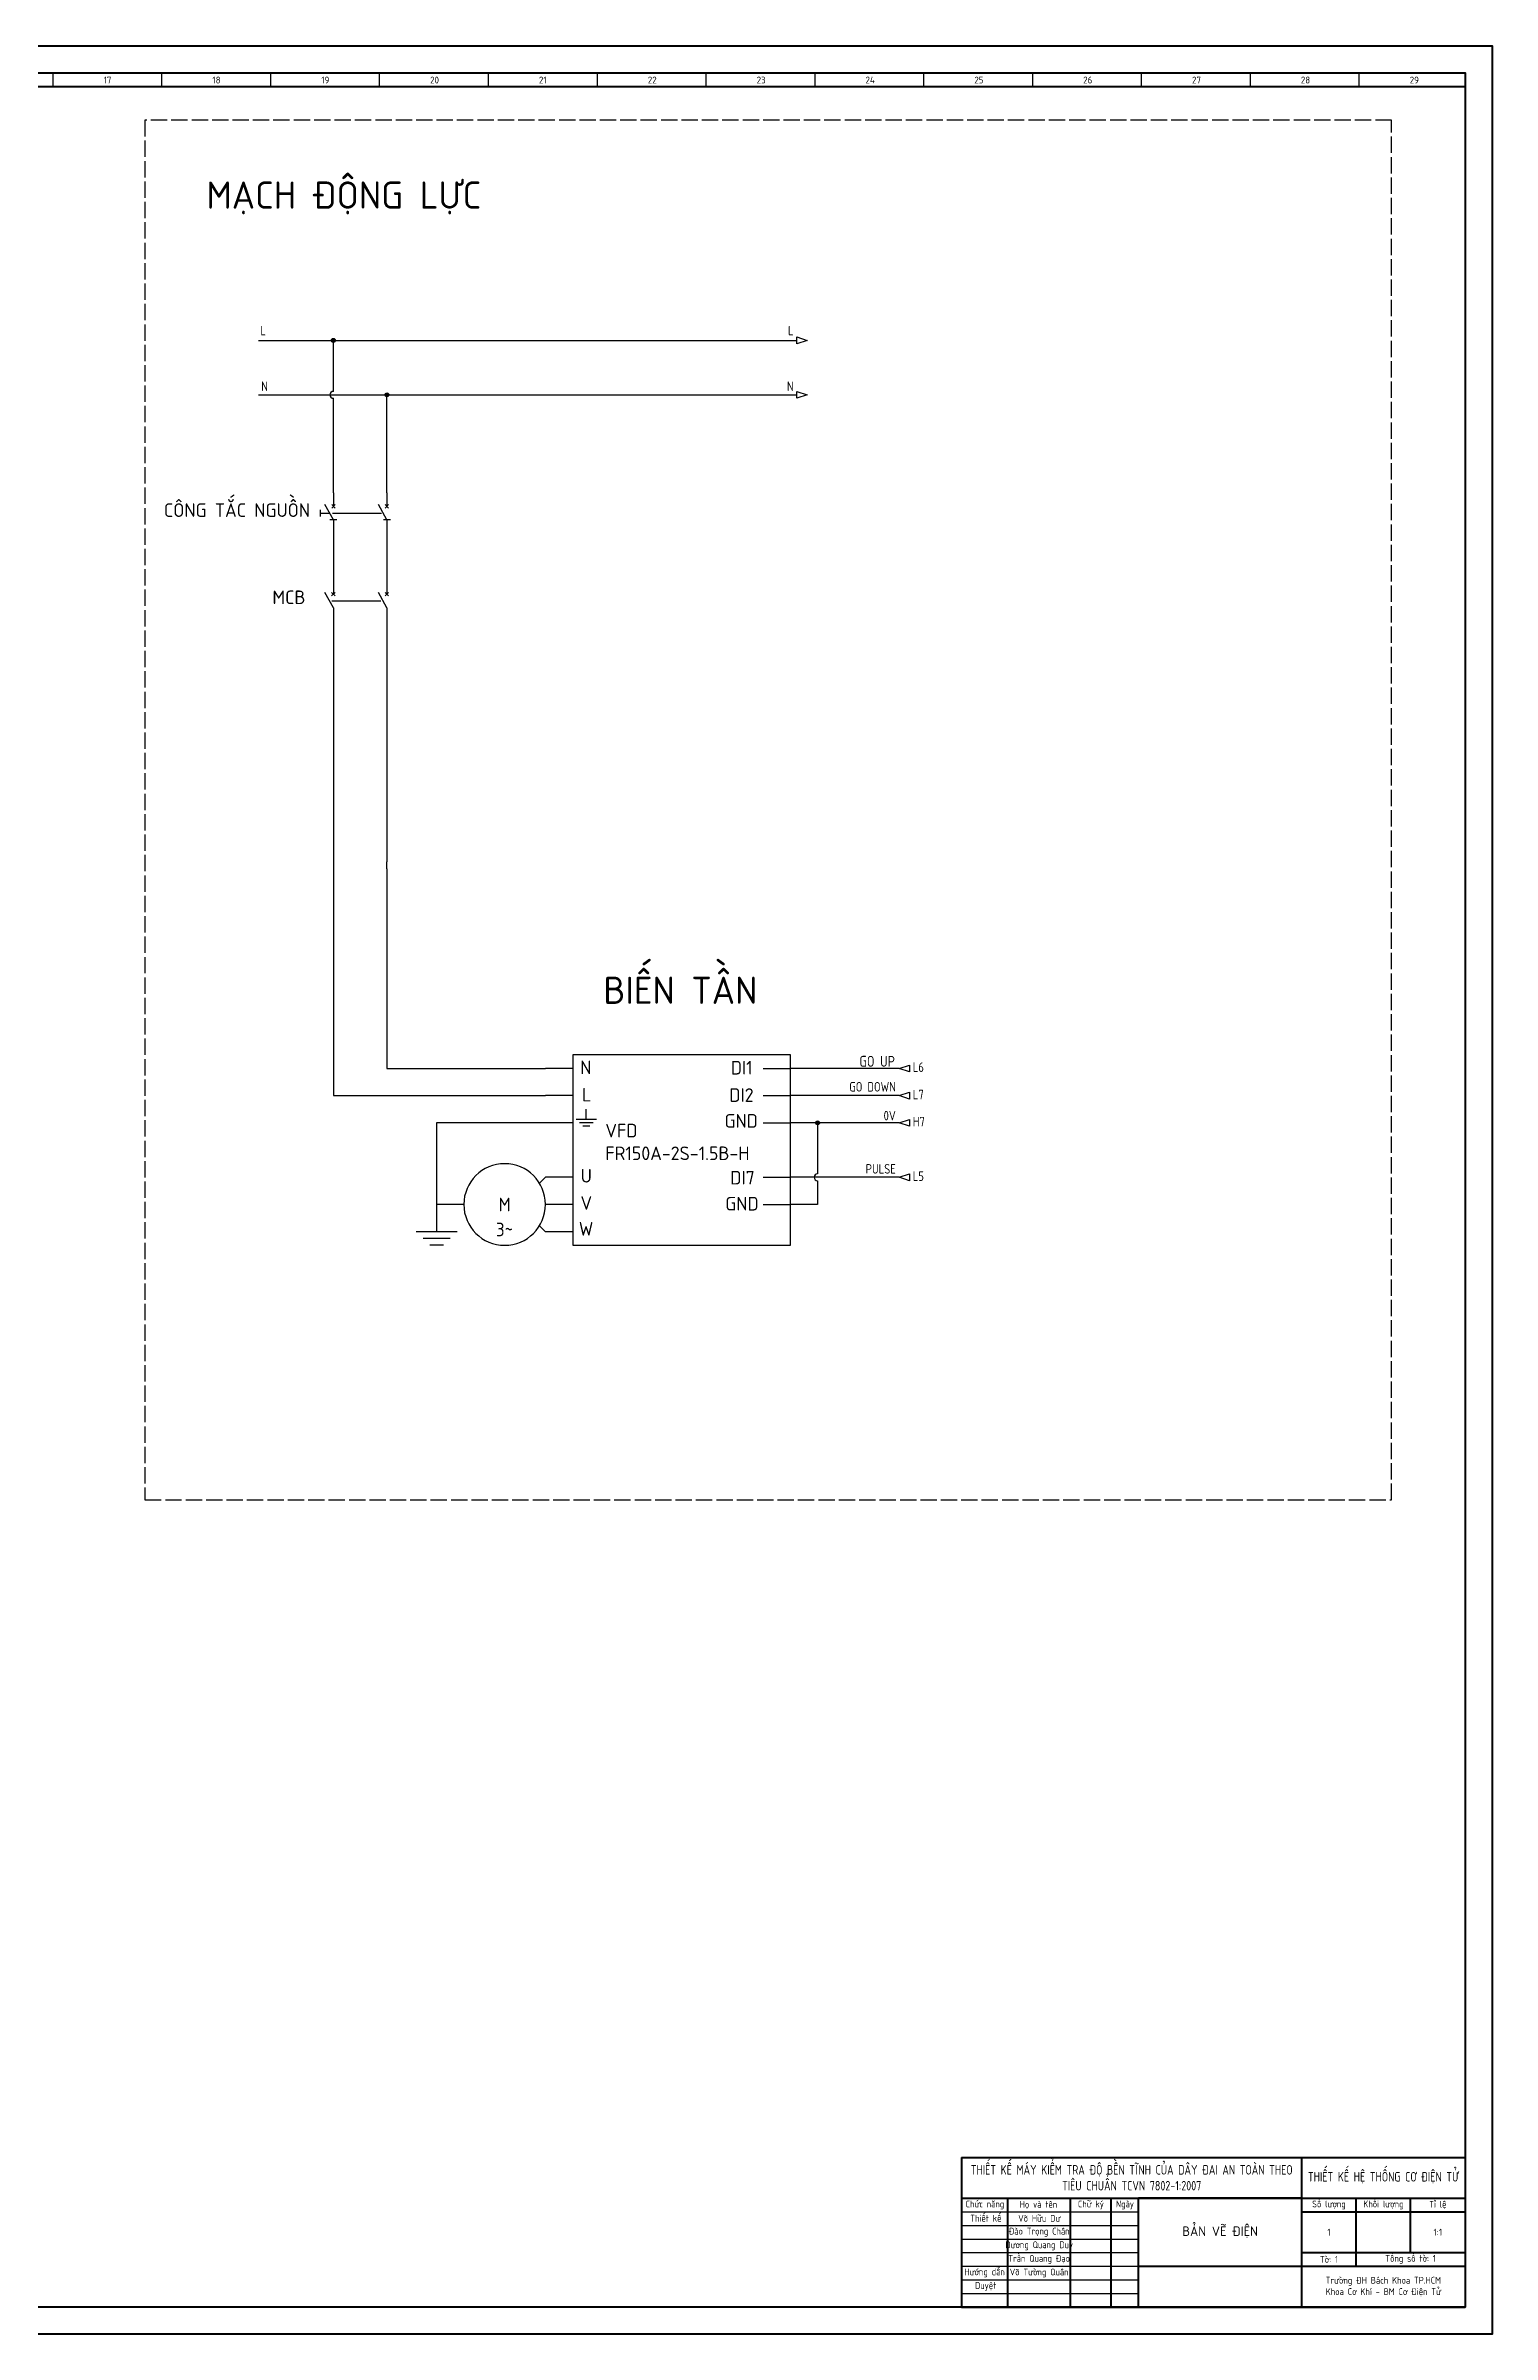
# Model space of a CAD drawing. Header units: inches. Extents: x 101 to 1290, y 110 to 951.
# Drawn here: x 758 to 1290, y 110 to 951 of the extents above; entities that cross this region are included whole.
import ezdxf
from ezdxf.enums import TextEntityAlignment as Align

# ---------------------------------------------------------------- set-up
doc = ezdxf.new("R2010")
doc.units = ezdxf.units.IN
doc.header["$MEASUREMENT"] = 0
doc.linetypes.add('AM_ISO02W050', pattern=[7.5, 6, -1.5])
for name, color, linetype, lineweight in [('AM_0', 7, 'Continuous', 50), ('AM_3', 6, 'AM_ISO02W050', 25), ('AM_4', 3, 'Continuous', 25), ('Chữ', 2, 'Continuous', 25), ('HARDNESS', 2, 'Continuous', 50), ('net co ban', 7, 'Continuous', 50), ('Net manh', 5, 'Continuous', 25), ('Net_dam', 7, 'Continuous', 50), ('Nét đậm', 1, 'Continuous', 25), ('SLIM', 3, 'Continuous', 25)]:
    doc.layers.add(name, color=color, linetype=linetype, lineweight=lineweight)
for name, color, linetype in [('LINK', 9, 'Continuous'), ('MISC', 7, 'Continuous'), ('Net_dut', 6, 'AM_ISO02W050'), ('SYMS', 7, 'Continuous'), ('WIREFIXED', 7, 'Continuous'), ('WIREREF', 52, 'Continuous'), ('WIREREF_DEST', 52, 'Continuous'), ('XREF', 7, 'Continuous'), ('YEL_14_THHN', 2, 'Continuous')]:
    doc.layers.add(name, color=color, linetype=linetype)
doc.styles.get("Standard").update_dxf_attribs({"font": 'arial.ttf'})
doc.styles.add('TCVN', font='tcvn7284-2003r.ttf')
doc.styles.add('TCVN7284', font='tcvn7284-2003i.ttf', dxfattribs={"height": 3.5})
doc.styles.add('WD_IEC', font='ISOCP2.shx', dxfattribs={"width": 0.9, "height": 3.5})

# ---------------------------------------------------------------- blocks, each defined once
blk = doc.blocks.new('WD_WNH')
at = {"linetype": 'Continuous', "style": 'WD_IEC', "width": 0.8}
blk.add_attdef('WIRENO', text='', height=2.5, dxfattribs=at).set_placement((0, 0.75), align=Align.CENTER)
at = {"style": 'WD_IEC', "flags": 1}
for tag, p in [('W08USER', (0, 0.375)), ('W04USER', (0, 0.875)), ('W05USER', (0, 0.75)), ('W09USER', (0, 0.25)), ('W03USER', (0, 1)), ('W06USER', (0, 0.625)), ('W07USER', (0, 0.5)), ('W02USER', (0, 1.125)), ('W01USER', (0, 1.25)), ('W10USER', (0, 0.125))]:
    blk.add_attdef(tag, text='', height=0.08, dxfattribs=at).set_placement(p, align=Align.CENTER)
blk = doc.blocks.new('VCB1')
for p, q in [((0, -2.5), (-3.12, 3.12)), ((0.62, 1.88), (-0.62, 3.12)), ((-0.62, 1.88), (0.62, 3.12)), ((0, 7.5), (0, 2.5)), ((0, -2.5), (0, -7.5))]:
    blk.add_line(p, q)
at = {"style": 'WD_IEC'}
for tag, p in [('TAG1', (-8, -1.75)), ('INST', (-8, 5.25)), ('LOC', (-8, 1.75)), ('RATING1', (-8, -6.35)), ('DESC2', (-8, -17.85)), ('DESC1', (-8, -14.35)), ('DESC3', (-8, -21.35))]:
    blk.add_attdef(tag, text='', height=2.5, dxfattribs=at).set_placement(p, align=Align.RIGHT)
blk.add_attdef('TERM01', text='', height=2, rotation=90, dxfattribs=at).set_placement((-1, 7.5), align=Align.RIGHT)
blk.add_attdef('TERM02', (-1, -7.5), '', height=2, rotation=90, dxfattribs=at)
at = {"style": 'WD_IEC', "flags": 1}
for tag, p, height in [('X4LINK', (-2, 0), 0.32), ('X1LINK', (-0.5, 0), 0.32), ('X2TERM01', (0, 7.5), 0.32), ('MFG', (2.75, 6.5), 1.5), ('CAT', (2.75, 4), 1.5), ('X8TERM02', (0, -7.5), 0.32), ('ASSYCODE', (1, -9), 1), ('FAMILY', (1, -10.5), 1), ('CATDESC', (1, -12), 1), ('CONTACT', (1, -13.5), 1), ('COMMON', (2.25, -14.75), 1)]:
    blk.add_attdef(tag, p, '', height=height, dxfattribs=at)
at = {"lineweight": 15, "style": 'WD_IEC'}
blk.add_attdef('XREF', text='', height=2.5, dxfattribs=at).set_placement((-8, -10.35), align=Align.RIGHT)
blk = doc.blocks.new('VCB2')
for p, q in [((0, -2.5), (-3.12, 3.12)), ((0.62, 1.88), (-0.62, 3.12)), ((-0.62, 1.88), (0.62, 3.12)), ((0, 7.5), (0, 2.5)), ((0, -2.5), (0, -7.5))]:
    blk.add_line(p, q)
at = {"style": 'WD_IEC'}
for tag, p in [('INST', (-8, 2.65)), ('LOC', (-8, -0.35)), ('TAG2', (-8, -3.35)), ('DESC2', (-8, -16.35)), ('DESC1', (-8, -13.35)), ('DESC3', (-8, -19.35))]:
    blk.add_attdef(tag, text='', height=2.5, dxfattribs=at).set_placement(p, align=Align.RIGHT)
blk.add_attdef('TERM01', text='', height=2, rotation=90, dxfattribs=at).set_placement((-1, 7.5), align=Align.RIGHT)
blk.add_attdef('TERM02', (-1, -7.5), '', height=2, rotation=90, dxfattribs=at)
at = {"style": 'WD_IEC', "flags": 1}
for tag, p, height in [('X4LINK', (-2.5, 0), 0.32), ('X1LINK', (-0.5, 0), 0.32), ('X2TERM01', (0, 7.5), 0.32), ('X8TERM02', (0, -7.5), 0.32), ('FAMILY', (1, -10.5), 1), ('CONTACT', (1, -13.5), 1)]:
    blk.add_attdef(tag, p, '', height=height, dxfattribs=at)
blk.add_attdef('RATING1', text='', height=2.5, dxfattribs=at).set_placement((-8, -6.35), align=Align.RIGHT)
at = {"lineweight": 15, "style": 'WD_IEC'}
blk.add_attdef('XREF', text='', height=2.5, dxfattribs=at).set_placement((-8, -10.35), align=Align.RIGHT)
blk = doc.blocks.new('WDDOT')
for radius in [0.72, 0.449, 0.223]:
    blk.add_circle((0, 0), radius)
blk = doc.blocks.new('VCB11Q53')
for p, q in [((-4.84, 1.25), (-4.84, -1.25)), ((0, -2.5), (-3.12, 3.13)), ((0.62, 1.88), (-0.62, 3.13)), ((-0.62, 1.88), (0.62, 3.13)), ((0, 7.5), (0, 2.5)), ((-4.84, 0), (-1.4, 0)), ((1.25, -2.5), (-1.25, -2.5)), ((0, -2.5), (0, -7.5))]:
    blk.add_line(p, q)
at = {"style": 'WD_IEC'}
for tag, p in [('INST', (-8, 9.54)), ('LOC', (-8, 6.54)), ('TAG1', (-8, 3.54)), ('RATING1', (-8, -6.35)), ('DESC3', (-8, -18.35)), ('DESC2', (-8, -15.35)), ('DESC1', (-8, -12.35))]:
    blk.add_attdef(tag, text='', height=2.5, dxfattribs=at).set_placement(p, align=Align.RIGHT)
at = {"style": 'WD_IEC', "flags": 1}
for tag, p, height in [('X4LINK', (-5, 0), 0.32), ('X2TERM01', (0, 7.5), 0.32), ('X1LINK', (0, 0), 0.32), ('MFG', (2.75, 6.5), 1.5), ('CAT', (2.75, 4), 1.5), ('X8TERM02', (0, -7.5), 0.32), ('ASSYCODE', (1, -9), 1), ('FAMILY', (1, -10.5), 1), ('CATDESC', (1, -12), 1), ('CONTACT', (1, -13.5), 1), ('COMMON', (2.25, -14.75), 1)]:
    blk.add_attdef(tag, p, '', height=height, dxfattribs=at)
at = {"style": 'WD_IEC'}
blk.add_attdef('TERM01', text='', height=2, rotation=90, dxfattribs=at).set_placement((-1, 7.5), align=Align.RIGHT)
blk.add_attdef('TERM02', (-1, -7.5), '', height=2, rotation=90, dxfattribs=at)
at = {"lineweight": 15, "style": 'WD_IEC'}
blk.add_attdef('XREF', text='', height=2.5, dxfattribs=at).set_placement((-8, -9.35), align=Align.RIGHT)
blk = doc.blocks.new('VCB21Q53')
for p, q in [((0, -2.5), (-3.12, 3.13)), ((0.62, 1.88), (-0.62, 3.13)), ((-0.62, 1.88), (0.62, 3.13)), ((0, 7.5), (0, 2.5)), ((1.25, -2.5), (-1.25, -2.5)), ((0, -2.5), (0, -7.5))]:
    blk.add_line(p, q)
at = {"style": 'WD_IEC'}
for tag, p in [('INST', (-8, 7.69)), ('TAG2', (-8, 1.69)), ('LOC', (-8, 4.69)), ('DESC3', (-8, -18.35)), ('DESC2', (-8, -15.35)), ('DESC1', (-8, -12.35))]:
    blk.add_attdef(tag, text='', height=2.5, dxfattribs=at).set_placement(p, align=Align.RIGHT)
blk.add_attdef('TERM01', text='', height=2, rotation=90, dxfattribs=at).set_placement((-1, 7.5), align=Align.RIGHT)
blk.add_attdef('TERM02', (-1, -7.5), '', height=2, rotation=90, dxfattribs=at)
at = {"style": 'WD_IEC', "flags": 1}
for tag, p, height in [('X4LINK', (-2, 0), 0.32), ('X1LINK', (-0.5, 0), 0.32), ('X2TERM01', (0, 7.5), 0.32), ('X8TERM02', (0, -7.5), 0.32), ('FAMILY', (1, -10.5), 1), ('CONTACT', (1, -13.5), 1)]:
    blk.add_attdef(tag, p, '', height=height, dxfattribs=at)
blk.add_attdef('RATING1', text='', height=2.5, dxfattribs=at).set_placement((-8, -6.35), align=Align.RIGHT)
at = {"lineweight": 15, "style": 'WD_IEC'}
blk.add_attdef('XREF', text='', height=2.5, dxfattribs=at).set_placement((-8, -9.35), align=Align.RIGHT)
blk = doc.blocks.new('HA1S1')
blk.add_lwpolyline([(0, 1.25), (3.75, 0), (0, -1.25)], close=True)
at = {"style": 'WD_IEC'}
for tag, height, flags, p in [('WIRENO', 2.5, 8, (-1.25, 1)), ('SIGCODE', 1, 1, (5, 1.8))]:
    blk.add_attdef(tag, text='', height=height, dxfattribs=dict(at, flags=flags)).set_placement(p, align=Align.RIGHT)
at = {"style": 'WD_IEC', "flags": 1}
blk.add_attdef('X4TERM01', (0, 0), '', height=0.32, dxfattribs=at)
at = {"style": 'WD_IEC'}
blk.add_attdef('XREF', text='', height=2.5, dxfattribs=at).set_placement((5, 0), align=Align.MIDDLE_LEFT)
blk.add_attdef('DESC1', text='', height=2.5, dxfattribs=at).set_placement((-1.25, -1), align=Align.TOP_RIGHT)
blk = doc.blocks.new('VMO1M9')
blk.add_circle((0, 0), 7.5)
at = {"style": 'WD_IEC'}
for tag, p in [('INST', (-13.29, 5.25)), ('LOC', (-13.29, 2.25)), ('TAG1', (-13.29, -0.75)), ('RATING1', (-13.29, -4.8)), ('DESC2', (-13.29, -15.1)), ('DESC1', (-13.29, -12.1)), ('DESC3', (-13.29, -18.1))]:
    blk.add_attdef(tag, text='', height=2.5, dxfattribs=at).set_placement(p, align=Align.RIGHT)
for tag, p in [('TERM01', (-6.47, 6.21)), ('TERM02', (8.52, 6.21))]:
    blk.add_attdef(tag, text='', height=2, rotation=90, dxfattribs=at).set_placement(p, align=Align.RIGHT)
at = {"style": 'WD_IEC', "flags": 1}
for tag, p, height in [('X0TERM01', (-5.03, 5.56), 0.32), ('X0TERM02', (5.02, 5.58), 0.32), ('MFG', (7.54, 6.5), 1.5), ('CAT', (7.54, 4), 1.5), ('X4LINK', (-7.55, -0.02), 0.32), ('X1LINK', (7.45, -0.02), 0.32), ('ASSYCODE', (7.65, -4), 1), ('FAMILY', (7.65, -5.5), 1), ('CATDESC', (7.65, -7), 1)]:
    blk.add_attdef(tag, p, '', height=height, dxfattribs=at)
at = {"style": 'WD_IEC'}
for tag, p in [('M', (0, 0)), ('1~', (0.04, -4.59))]:
    blk.add_attdef(tag, text='', height=2.5, dxfattribs=at).set_placement(p, align=Align.MIDDLE)
at = {"lineweight": 15, "style": 'WD_IEC'}
blk.add_attdef('XREF', text='', height=2.5, dxfattribs=at).set_placement((-13.29, -9.1), align=Align.RIGHT)
at = {"style": 'WD_IEC', "width": 0.9}
blk.add_attdef('WDTAGALT', text='', height=2.5, dxfattribs=at).set_placement((-13.29, -21.1), align=Align.RIGHT)
blk = doc.blocks.new('VGND2')
for p, q in [((0, 0), (0, -5)), ((-3.75, -5), (3.75, -5)), ((-2.5, -6.25), (2.5, -6.25)), ((-1.25, -7.5), (1.25, -7.5))]:
    blk.add_line(p, q)
at = {"style": 'WD_IEC'}
for tag, p in [('INST', (-5.25, 2.75)), ('LOC', (-5.25, -0.75)), ('TAG1', (-5.25, -4.25))]:
    blk.add_attdef(tag, text='', height=2.5, dxfattribs=at).set_placement(p, align=Align.RIGHT)
at = {"style": 'WD_IEC', "flags": 1}
blk.add_attdef('X2TERM01', (0, 0), '', height=0.32, dxfattribs=at)
blk = doc.blocks.new('HA1D2')
blk.add_lwpolyline([(0, 0), (-1.25, 3.75), (1.25, 3.75)], close=True)
at = {"style": 'WD_IEC'}
blk.add_attdef('XREF', text='', height=2.5, rotation=90, dxfattribs=at).set_placement((0, 5), align=Align.MIDDLE_LEFT)
at = {"style": 'WD_IEC', "flags": 1}
blk.add_attdef('SIGCODE', text='', height=1, dxfattribs=at).set_placement((-2.5, 1.8), align=Align.RIGHT)
blk.add_attdef('X8TERM01', (0, 0), '', height=0.32, dxfattribs=at)
at = {"style": 'WD_IEC', "flags": 8}
blk.add_attdef('WIRENO', text='', height=2.5, rotation=90, dxfattribs=at).set_placement((-1, -1.25), align=Align.RIGHT)
at = {"style": 'WD_IEC'}
blk.add_attdef('DESC1', text='', height=2.5, rotation=90, dxfattribs=at).set_placement((1, -1.25), align=Align.TOP_RIGHT)

msp = doc.modelspace()

# ---------------------------------------------------------------- linework, layer by layer
msp.add_lwpolyline([(121.06, 120.07), (121.06, 941.06), (1280.06, 941.06)])
at = {"layer": 'AM_0'}
msp.add_line((1160.06, 120.06), (1160.06, 160.06), dxfattribs=at)
at = {"layer": 'HARDNESS'}
msp.add_line((126.06, 936.06), (1280.06, 936.06), dxfattribs=at)
at = {"layer": 'LINK'}
for points in [[(863.86, 779.3), (881.86, 779.3)], [(863.66, 747.04), (881.66, 747.04)]]:
    msp.add_lwpolyline(points, dxfattribs=at)
at = {"layer": 'net co ban'}
for p, q in [((1095.06, 175.06), (1280.06, 175.06)), ((1095.06, 175.06), (1095.06, 120.06)), ((1220.06, 120.06), (1220.06, 175.06)), ((1280.06, 175.06), (1280.06, 120.06)), ((1095.06, 160.06), (1220.06, 160.06)), ((1095.06, 160.06), (1160.06, 160.06)), ((1112.06, 120.06), (1112.06, 160.06)), ((1135.06, 120.06), (1135.06, 160.06)), ((1150.06, 120.06), (1150.06, 160.06)), ((1220.06, 160.06), (1160.06, 160.06)), ((1220.06, 160.06), (1280.06, 160.06)), ((1240.06, 135.06), (1240.06, 160.06)), ((1260.06, 140.06), (1260.06, 160.06)), ((1220.06, 155.06), (1280.06, 155.06)), ((1160.06, 135.06), (1220.06, 135.06)), ((1220.06, 135.06), (1220.06, 140.06)), ((1220.06, 140.06), (1280.06, 140.06)), ((1220.06, 135.06), (1240.06, 135.06)), ((1240.06, 135.06), (1260.06, 135.06)), ((1260.06, 135.06), (1280.06, 135.06)), ((1095.06, 120.06), (1110.06, 120.06)), ((1110.06, 120.06), (1135.06, 120.06)), ((1135.06, 120.06), (1220.06, 120.06)), ((1220.06, 120.06), (1280.06, 120.06))]:
    msp.add_line(p, q, dxfattribs=at)
at = {"layer": 'Net manh'}
for p, q in [((1095.06, 160.06), (1160.06, 160.06)), ((1095.06, 155.06), (1160.06, 155.06)), ((1095.06, 155.06), (1160.06, 155.06)), ((1095.06, 150.06), (1160.06, 150.06)), ((1095.06, 150.06), (1160.06, 150.06)), ((1095.06, 145.06), (1160.06, 145.06)), ((1095.06, 140.06), (1160.06, 140.06)), ((1095.06, 135.06), (1160.06, 135.06)), ((1095.06, 130.06), (1160.06, 130.06)), ((1095.06, 125.06), (1160.06, 125.06)), ((1095.06, 125.06), (1160.06, 125.06))]:
    msp.add_line(p, q, dxfattribs=at)
at = {"layer": 'Net_dam'}
for points in [[(101.06, 110.06), (101.06, 951.06), (1290.06, 951.06), (1290.06, 110.06), (101.06, 110.06)], [(121.06, 120.06), (121.06, 941.06), (1280.06, 941.06), (1280.06, 120.06)]]:
    msp.add_lwpolyline(points, close=True, dxfattribs=at)
at = {"layer": 'Net_dut'}
for p, q in [((794.92, 923.69), (794.92, 416.67)), ((1253.1, 923.69), (794.92, 923.69)), ((1253.1, 416.67), (1253.1, 923.69)), ((794.92, 416.67), (1253.1, 416.67))]:
    msp.add_line(p, q, dxfattribs=at)
at = {"layer": 'Nét đậm', "color": 0}
for p, q in [((952.12, 575.24), (942.12, 575.24)), ((1022.12, 575.24), (1032.12, 575.24)), ((952.12, 565.24), (942.12, 565.24)), ((1022.12, 565.24), (1032.12, 565.24)), ((942.12, 555.24), (902.12, 555.24)), ((902.12, 555.24), (902.12, 525.24)), ((952.12, 555.24), (942.12, 555.24)), ((960.87, 556.49), (953.37, 556.49)), ((959.62, 555.24), (954.62, 555.24)), ((957.12, 556.49), (957.12, 560.21)), ((1022.12, 555.24), (1032.12, 555.24)), ((958.37, 553.99), (955.87, 553.99)), ((942.12, 535.24), (939.93, 533.05)), ((952.12, 535.24), (942.12, 535.24)), ((952.12, 535.24), (942.12, 535.24)), ((1022.12, 535.24), (1032.12, 535.24)), ((1022.12, 535.24), (1032.12, 535.24)), ((1032.12, 515.24), (1032.12, 535.24)), ((912.12, 525.24), (902.12, 525.24)), ((952.12, 525.24), (942.12, 525.24)), ((952.12, 525.24), (942.12, 525.24)), ((1022.12, 525.24), (1032.12, 525.24)), ((942.12, 515.24), (939.93, 517.43)), ((952.12, 515.24), (942.12, 515.24)), ((952.12, 515.24), (942.12, 515.24))]:
    msp.add_line(p, q, dxfattribs=at)
msp.add_lwpolyline([(1032.12, 580.24), (952.12, 580.24), (952.12, 510.24), (1032.12, 510.24)], close=True, dxfattribs=at)
at = {"layer": 'SLIM'}
for p, q in [((761.06, 941.06), (761.06, 936.06)), ((801.06, 941.06), (801.06, 936.06)), ((841.06, 941.06), (841.06, 936.06)), ((881.06, 941.06), (881.06, 936.06)), ((921.06, 941.06), (921.06, 936.06)), ((961.06, 941.06), (961.06, 936.06)), ((1001.06, 941.06), (1001.06, 936.06)), ((1041.06, 941.06), (1041.06, 936.06)), ((1081.06, 941.06), (1081.06, 936.06)), ((1121.06, 941.06), (1121.06, 936.06)), ((1161.06, 941.06), (1161.06, 936.06)), ((1201.06, 941.06), (1201.06, 936.06)), ((1241.06, 941.06), (1241.06, 936.06))]:
    msp.add_line(p, q, dxfattribs=at)
at = {"layer": 'YEL_14_THHN'}
for p, q in [((836.62, 842.79), (1034.54, 842.79)), ((864.17, 824.06), (864.17, 842.79)), ((836.62, 822.79), (1034.54, 822.79)), ((864.17, 786.8), (864.17, 821.52)), ((883.86, 786.8), (883.86, 822.79)), ((864.17, 771.8), (864.17, 754.54)), ((883.86, 771.8), (883.86, 754.54)), ((864.16, 739.54), (864.16, 649.88)), ((883.85, 739.54), (883.85, 651.15)), ((864.16, 649.88), (864.16, 565.24)), ((883.85, 648.61), (883.85, 651.15)), ((883.85, 648.61), (883.85, 575.24)), ((883.85, 575.24), (942.12, 575.24)), ((1072.12, 575.24), (1032.12, 575.24)), ((864.16, 565.24), (942.12, 565.24)), ((1072.12, 565.24), (1032.12, 565.24)), ((1072.12, 555.24), (1032.12, 555.24)), ((1042.12, 555.24), (1042.12, 536.51)), ((1072.12, 535.24), (1032.12, 535.24)), ((1042.12, 533.97), (1042.12, 525.24)), ((1042.12, 525.24), (1032.12, 525.24))]:
    msp.add_line(p, q, dxfattribs=at)
for centre in [(864.17, 822.79), (1042.12, 535.24)]:
    msp.add_arc(centre, 1.27, 90, 270, dxfattribs=at)

# ---------------------------------------------------------------- block references
at = {"layer": 'SYMS'}
for name, p in [('WDDOT', (864.17, 842.79)), ('WDDOT', (883.86, 822.79)), ('VCB11Q53', (864.17, 779.3)), ('VCB21Q53', (883.86, 779.3)), ('VCB1', (864.16, 747.04)), ('VCB2', (883.85, 747.04)), ('WDDOT', (1042.12, 555.24))]:
    msp.add_blockref(name, p, dxfattribs=at)
ref = msp.add_blockref('HA1S1', (1034.54, 842.79), dxfattribs=at)
ref.add_attrib('WIRENO', 'L', dxfattribs={"layer": 'WIREREF', "height": 3.5, "style": 'WD_IEC', "width": 0.9, "flags": 8}).set_placement((1033.29, 848.14), align=Align.TOP_RIGHT)
ref = msp.add_blockref('HA1S1', (1034.54, 822.79), dxfattribs=at)
ref.add_attrib('WIRENO', 'N', dxfattribs={"layer": 'WIREREF', "height": 3.5, "style": 'WD_IEC', "width": 0.9, "flags": 8}).set_placement((1033.29, 827.68), align=Align.TOP_RIGHT)
ref = msp.add_blockref('HA1D2', (1072.12, 575.24), dxfattribs=dict(at, rotation=270))
ref.add_attrib('XREF', 'L6', dxfattribs={"layer": 'XREF', "height": 3.5, "style": 'WD_IEC', "width": 0.9}).set_placement((1077.12, 577.46), align=Align.TOP_LEFT)
ref.add_attrib('WIRENO', 'GO UP', dxfattribs={"layer": 'WIREREF_DEST', "height": 4, "style": 'WD_IEC', "width": 0.9, "flags": 8}).set_placement((1064.03, 579.86), align=Align.TOP_CENTER)
ref = msp.add_blockref('HA1D2', (1072.12, 565.24), dxfattribs=dict(at, rotation=270))
ref.add_attrib('XREF', 'L7', dxfattribs={"layer": 'XREF', "height": 3.5, "style": 'WD_IEC', "width": 0.9}).set_placement((1077.12, 567.39), align=Align.TOP_LEFT)
ref.add_attrib('WIRENO', 'GO DOWN', dxfattribs={"layer": 'WIREREF_DEST', "height": 3.5, "style": 'WD_IEC', "width": 0.9, "flags": 8}).set_placement((1070.87, 570.24), align=Align.TOP_RIGHT)
ref = msp.add_blockref('HA1D2', (1072.12, 555.24), dxfattribs=dict(at, rotation=270))
ref.add_attrib('XREF', 'H7', dxfattribs={"layer": 'XREF', "height": 3.5, "style": 'WD_IEC', "width": 0.9}).set_placement((1077.12, 557.44), align=Align.TOP_LEFT)
ref.add_attrib('WIRENO', '0V', dxfattribs={"layer": 'WIREREF_DEST', "height": 3.5, "style": 'WD_IEC', "width": 0.9, "flags": 8}).set_placement((1070.87, 559.64), align=Align.TOP_RIGHT)
at = {"layer": 'SYMS', "color": 0}
ref = msp.add_blockref('VMO1M9', (927.12, 525.24), dxfattribs=dict(at, xscale=-2, yscale=2, zscale=2))
ref.add_attrib('M', 'M', dxfattribs={"layer": 'MISC', "height": 5, "style": 'WD_IEC'}).set_placement((927.12, 525.24), align=Align.MIDDLE)
ref.add_attrib('1~', '3~', dxfattribs={"layer": 'MISC', "height": 5, "style": 'WD_IEC'}).set_placement((927.05, 516.06), align=Align.MIDDLE)
at = {"layer": 'SYMS'}
ref = msp.add_blockref('HA1D2', (1072.12, 535.24), dxfattribs=dict(at, rotation=270))
ref.add_attrib('XREF', 'L5', dxfattribs={"layer": 'XREF', "height": 3.5, "style": 'WD_IEC', "width": 0.9}).set_placement((1077.12, 537.41), align=Align.TOP_LEFT)
ref.add_attrib('WIRENO', 'PULSE', dxfattribs={"layer": 'WIREREF_DEST', "height": 3.5, "style": 'WD_IEC', "width": 0.9, "flags": 8}).set_placement((1070.87, 540.08), align=Align.TOP_RIGHT)
at = {"layer": 'SYMS', "color": 0, "xscale": -2, "yscale": 2, "zscale": 2}
msp.add_blockref('VGND2', (902.12, 525.24), dxfattribs=at)
at = {"layer": 'WIREFIXED'}
ref = msp.add_blockref('WD_WNH', (838.37, 842.79), dxfattribs=at)
ref.add_attrib('WIRENOF', 'L', dxfattribs={"linetype": 'Continuous', "height": 3.5, "style": 'WD_IEC', "width": 0.9}).set_placement((838.37, 848.14), align=Align.TOP_CENTER)
ref = msp.add_blockref('WD_WNH', (838.9, 822.79), dxfattribs=at)
ref.add_attrib('WIRENOF', 'N', dxfattribs={"linetype": 'Continuous', "height": 3.5, "style": 'WD_IEC', "width": 0.9}).set_placement((838.9, 827.68), align=Align.TOP_CENTER)

# ---------------------------------------------------------------- texts
at = {"layer": 'AM_3', "insert": (1250.06, 167.56), "char_height": 3.5, "attachment_point": 5, "style": 'TCVN7284'}
msp.add_mtext_dynamic_manual_height_columns('{\\W0.8;\\C0;THIẾT KẾ HỆ THỐNG CƠ ĐIỆN TỬ}', width=60, gutter_width=17.5, heights=[0], dxfattribs=at)
at = {"layer": 'AM_4', "char_height": 2.5, "attachment_point": 5, "line_spacing_factor": 0.72, "style": 'TCVN7284'}
for s, width, insert in [('{\\W0.8;\\C0;Dương Quang Duy}', 23, (1123.56, 142.56)), ('{\\W0.8;\\C0;Trần Quang Đạo}', 23, (1123.56, 137.56)), ('{\\W0.8;\\C0;Võ Tường Quân}', 24.6113, (1123.56, 132.56))]:
    msp.add_mtext_dynamic_manual_height_columns(s, width=width, gutter_width=17.5, heights=[0], dxfattribs=dict(at, insert=insert))
at = {"layer": 'AM_4', "insert": (1123.56, 147.56), "char_height": 2.5, "attachment_point": 5, "style": 'TCVN7284'}
msp.add_mtext_dynamic_manual_height_columns('{\\W0.8;\\C0;Đào Trọng Chân}', width=23, gutter_width=17.5, heights=[0], dxfattribs=at)
at = {"layer": 'Chữ', "char_height": 10, "attachment_point": 5, "style": 'TCVN'}
for s, width, insert in [('MẠCH ĐỘNG LỰC', 111.25, (868.03, 895.13)), ('BIẾN TẦN', 136.9373, (991.7, 603.96))]:
    msp.add_mtext_dynamic_manual_height_columns(s, width=width, gutter_width=25, heights=[0], dxfattribs=dict(at, insert=insert))
at = {"layer": 'net co ban', "attachment_point": 5, "style": 'TCVN7284'}
for s, width, insert, char_height in [('{\\W0.8;THIẾT KẾ MÁY KIỂM TRA ĐỘ BỀN TĨNH CỦA DÂY ĐAI AN TOÀN THEO TIÊU CHUẨN TCVN 7802-1:2007}', 125, (1157.56, 167.56), 3.5), ('\\pxqc;{\\W0.8;Số lượng}', 20, (1230.06, 157.56), 2.5), ('\\pxqc;{\\W0.8;Khối lượng}', 20, (1250.06, 157.56), 2.5), ('{\\W0.8;Võ Hữu Dư}', 25, (1123.59, 152.67), 2.5), ('\\pxqc;{\\W0.8;Họ và tên}', 25, (1123.27, 157.52), 2.5), ('\\pxqc;{\\W0.8;Chữ ký}', 15, (1142.56, 157.56), 2.5), ('\\pxqc;{\\Q1;\\W0.8;Ngày}', 10, (1155.06, 157.56), 2.5), ('\\pxqc;{\\W0.8;Tỉ lệ}', 20, (1270.06, 157.56), 2.5), ('BẢN VẼ ĐIỆN', 60, (1190.06, 147.56), 3.5), ('\\pxqc;1', 20, (1230.06, 147.56), 2.5), ('1:1', 20, (1270.06, 147.56), 2.5), ('\\pxqc;{\\W0.8;Tờ: 1}', 20, (1230.06, 137.56), 2.5), ('{\\W0.8;Tổng số tờ: 1}', 40, (1260.06, 137.56), 2.5), ('\\pxqc;{\\W0.8;Trường ĐH Bách Khoa TP.HCM\\PKhoa Cơ Khí - BM Cơ Điện Tử}', 60, (1250.06, 127.56), 2.5)]:
    msp.add_mtext_dynamic_manual_height_columns(s, width=width, gutter_width=12.5, heights=[0], dxfattribs=dict(at, insert=insert, char_height=char_height))
at = {"layer": 'net co ban', "insert": (1103.62, 157.56), "char_height": 2.5, "width": 16.0604, "attachment_point": 5, "style": 'TCVN7284'}
msp.add_mtext('\\pxqc;{\\W0.8;Chức năng}', dxfattribs=at)
at = {"layer": 'net co ban', "char_height": 2.5, "attachment_point": 5, "line_spacing_factor": 0.72, "style": 'TCVN7284'}
for s, width, insert in [('{\\W0.8;Thiết kế}', 16.3081, (1103.97, 152.7)), ('\\pxqc;{\\W0.8;Hướng dẫn}', 16.316, (1103.49, 132.61)), ('\\pxqc;{\\W0.8;Duyệt}', 15, (1103.89, 127.61))]:
    msp.add_mtext_dynamic_manual_height_columns(s, width=width, gutter_width=12.5, heights=[0], dxfattribs=dict(at, insert=insert))
at = {"layer": 'Net_dam', "char_height": 5, "attachment_point": 5, "style": 'TCVN'}
for s, insert in [('CÔNG TẮC NGUỒN', (828.74, 780.4)), ('MCB', (847.85, 748.38))]:
    msp.add_mtext_dynamic_manual_height_columns(s, width=136.9373, gutter_width=25, heights=[0], dxfattribs=dict(at, insert=insert))
at = {"layer": 'Nét đậm', "color": 0, "char_height": 5}
for s, insert, width, attachment_point in [('\\pxqc;{\\fTCVN 7284|b0|i0|c0|p34;N}', (963.06, 578.11), 12.2196, 3), ('\\pxqc;{\\fTCVN 7284|b0|i0|c163|p34;DI\\fTCVN 7284|b0|i0|c0|p34;1}', (1020.36, 578.01), 12.2196, 3), ('\\pxqc;{\\fTCVN 7284|b0|i0|c0|p34;L}', (963.37, 568.09), 12.2196, 3), ('\\pxqc;{\\fTCVN 7284|b0|i0|c0|p34;DI2}', (1020.26, 567.95), 12.2196, 3), ('\\pxqc;{\\fTCVN 7284|b0|i0|c0|p34;GND}', (1020.16, 558.46), 12.2196, 3), ('{\\fTCVN 7284|b0|i0|c0|p34;VFD\\PFR150A-2S-1.5B-H}', (964.12, 554.89), 38.0935, 1), ('\\pxqc;{\\fTCVN 7284|b0|i0|c0|p34;U}', (963.24, 538.29), 12.2196, 3), ('\\pxqc;{\\fTCVN 7284|b0|i0|c0|p34;DI7}', (1020.64, 537.59), 12.2196, 3), ('\\pxqc;{\\fTCVN 7284|b0|i0|c0|p34;V}', (963.24, 528.29), 12.2196, 3), ('\\pxqc;{\\fTCVN 7284|b0|i0|c0|p34;GND}', (1020.45, 528.03), 12.2196, 3), ('\\pxqc;{\\fTCVN 7284|b0|i0|c0|p34;W}', (963.15, 518.8), 12.2196, 3)]:
    msp.add_mtext(s, dxfattribs=dict(at, insert=insert, width=width, attachment_point=attachment_point))
at = {"layer": 'SLIM', "style": 'TCVN'}
for s, p in [('17', (779.73, 937.21)), ('18', (819.73, 937.21)), ('19', (859.73, 937.21)), ('20', (899.73, 937.21)), ('21', (939.73, 937.21)), ('22', (979.73, 937.21)), ('23', (1019.73, 937.21)), ('24', (1059.73, 937.21)), ('25', (1099.73, 937.21)), ('26', (1139.73, 937.21)), ('27', (1179.73, 937.21)), ('28', (1219.73, 937.21)), ('29', (1259.73, 937.21))]:
    msp.add_text(s, height=2.5, dxfattribs=at).set_placement(p)

doc.saveas('drawing.dxf')
